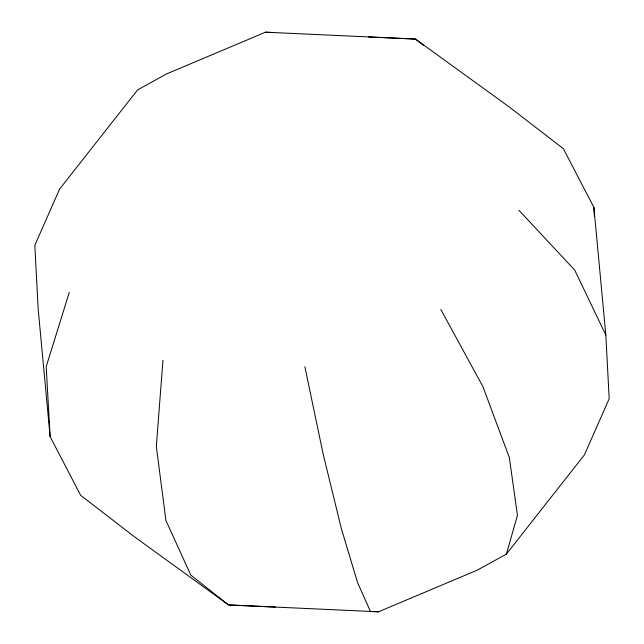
<?xml version="1.0" encoding="UTF-8"?>
<svg xmlns="http://www.w3.org/2000/svg" width="644" height="644" viewBox="0 0 644 644"><rect width="100%" height="100%" fill="white"/><g stroke="black" fill="none" stroke-linecap="round" stroke-linejoin="round"><path stroke-width="0.97" d="M162.948 360.246L156.331 446.461L165.927 520.497L190.801 575.1L228.515 604.933L378.487 611.8L477.26 570.157L506.369 554.138L584.406 454.889L609.176 398.717L605.835 335.033L593.881 207.376L563.339 148.667L509.171 106.92L415.485 39.067L265.513 32.2L166.74 73.843L137.631 89.862L59.594 189.111L34.824 245.284L38.165 308.967L50.119 436.624L80.661 495.333L134.829 537.08L228.515 604.933L275.382 607.067M506.369 554.138L517.438 515.385L509.372 457.707L482.968 386.746L440.81 309.442M69.262 292.384L46.191 366.694L50.119 436.624M265.513 32.2L273.571 32.554M378.487 611.8L370.429 611.446L357.629 582.764L341.344 528.547L323.159 454.117L304.87 366.758M368.618 36.933L415.485 39.067L423.341 45.281M518.847 210.202L574.706 270.069L605.835 335.033M593.881 207.376L594.388 216.368"/></g></svg>
